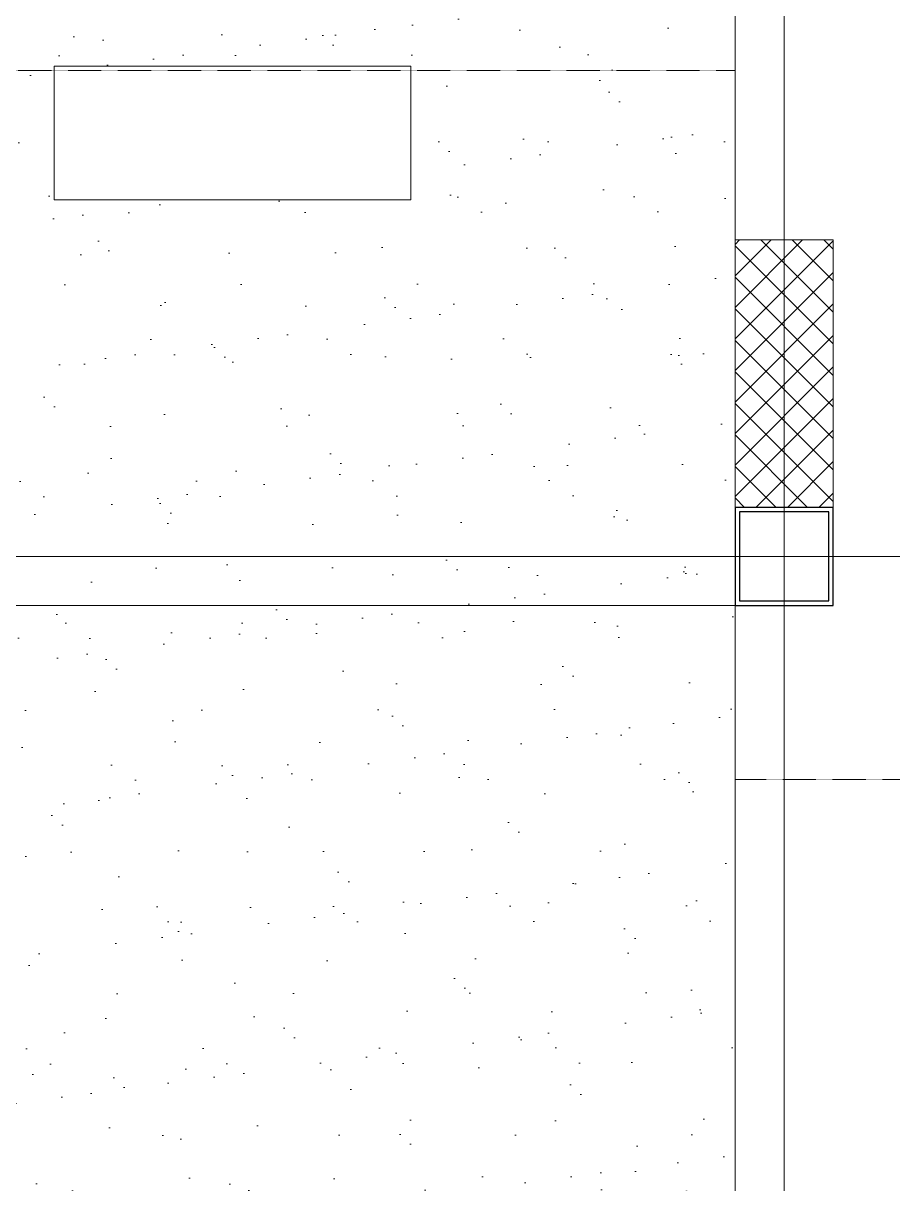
# Model space of a CAD drawing. Header units: millimetres. Extents: x 0 to 71617, y -15450 to 30894.
# Drawn here: x 53500 to 55450, y 15739 to 18343 of the extents above; entities that cross this region are included whole.
import ezdxf

# ---------------------------------------------------------------- set-up
doc = ezdxf.new("R2010")
doc.units = ezdxf.units.MM
doc.linetypes.add('CENTER2', pattern=[1.125, 0.75, -0.125, 0.125, -0.125])
doc.linetypes.add('HIDDEN', pattern=[0.375, 0.25, -0.125])
for name, color, linetype, lineweight in [('A-elevation 0.1(8)', 251, 'Continuous', 9), ('axis', 40, 'CENTER2', 5), ('DIM2', 4, 'Continuous', 5), ('Hatch', 8, 'Continuous', 5), ('LINE-DETAIL-SAKURA', 2, 'Continuous', 30), ('tree', 251, 'Continuous', 0), ('Wall Brick', 5, 'Continuous', 15)]:
    doc.layers.add(name, color=color, linetype=linetype, lineweight=lineweight)
doc.layers.add('COL', color=5, linetype='Continuous')
doc.layers.add('WINDOW-PLAN-PANEL', color=15, linetype='Continuous')

# ---------------------------------------------------------------- blocks, each defined once
blk = doc.blocks.new('GRIDLINE-GF')
at = {"layer": 'axis'}
for p, q in [((32000, -6362.2, -0.1), (32000, 12546.8)), ((48410, 0), (-4020, 0))]:
    blk.add_line(p, q, dxfattribs=at)
blk = doc.blocks.new('2D WALL G.F')
at = {"layer": 'Hatch'}
h = blk.add_hatch(dxfattribs=at)
h.set_pattern_fill('NET', color=256, scale=400, angle=135, style=0)
h.set_pattern_definition([(135, (-2110, -10510), (-35.35534, -35.35534), []), (225, (-2110, -10510), (35.35534, -35.35534), [])])
h.paths.add_polyline_path([(34810, -5790), (34590, -5790), (34590, -6390), (34810, -6390)])
at = {"layer": 'Wall Brick'}
blk.add_lwpolyline([(34810, -5790), (34590, -5790), (34590, -6390), (34810, -6390)], close=True, dxfattribs=at)
blk = doc.blocks.new('LANDSCAPE SITE')
h = blk.add_hatch()
h.set_pattern_fill('AR-SAND', color=256, scale=5, angle=180, style=0)
h.paths.add_polyline_path([(36590, 3790), (36590, 7510), (36690, 7510), (36690, 9490), (34600, 9490), (34600, 3790)])
h.paths.add_polyline_path([(35062.9, 5000), (35062.9, 4700), (35862.9, 4700), (35862.9, 5000)], flags=16)
h.paths.add_polyline_path([(34850, 5400), (34850, 5100), (35650, 5100), (35650, 5400)], flags=16)
h.paths.add_polyline_path([(35062.9, 5800), (35062.9, 5500), (35862.9, 5500), (35862.9, 5800)], flags=16)
h.paths.add_polyline_path([(35062.9, 6200), (35062.9, 5900), (35862.9, 5900), (35862.9, 6200)], flags=16)
h.paths.add_polyline_path([(34850, 6600), (34850, 6300), (35650, 6300), (35650, 6600)], flags=16)
h.paths.add_polyline_path([(34850, 7000), (34850, 6700), (35650, 6700), (35650, 7000)], flags=16)
h.paths.add_polyline_path([(35062, 7400), (35062, 7100), (35862, 7100), (35862, 7400)], flags=16)
h.paths.add_polyline_path([(34850, 7800), (34850, 7500), (35650, 7500), (35650, 7800)], flags=16)
h.paths.add_polyline_path([(35062.9, 8200), (35062.9, 7900), (35862.9, 7900), (35862.9, 8200)], flags=16)
h.paths.add_polyline_path([(34850, 8600), (34850, 8300), (35650, 8300), (35650, 8600)], flags=16)
h.paths.add_polyline_path([(35062.9, 9000), (35062.9, 8700), (35862.9, 8700), (35862.9, 9000)], flags=16)
h.paths.add_polyline_path([(34850, 9400), (34850, 9100), (35650, 9100), (35650, 9400)], flags=16)
h = blk.add_hatch()
h.set_pattern_fill('AR-SAND', color=256, scale=5, angle=180, style=0)
h.paths.add_polyline_path([(34105.2, 730.5), (34600, 730.5), (34600, 3790), (36590, 3790), (36590, 110), (34105.2, 110)])
at = {"elevation": 0}
for points in [[(36590, 3790), (36590, 7510), (36690, 7510), (36690, 9490), (34600, 9490), (34600, 3790)], [(36590, 110), (36590, 3790), (34600, 3790), (34600, 730.5), (34105.2, 730.5), (34105.2, 110)]]:
    blk.add_lwpolyline(points, close=True, dxfattribs=at)
blk = doc.blocks.new('Col-1')
at = {"layer": 'COL'}
for points in [[(-10, -10), (210, -10), (210, 210), (-10, 210)], [(0, 0), (200, 0), (200, 200), (0, 200)]]:
    blk.add_lwpolyline(points, close=True, dxfattribs=at)
blk = doc.blocks.new('COL-GF1')
at = {"layer": 'COL'}
blk.add_blockref('Col-1', (34600, -1300), dxfattribs=at)

msp = doc.modelspace()

# ---------------------------------------------------------------- linework, layer by layer
at = {"layer": 'A-elevation 0.1(8)', "elevation": 0}
msp.add_lwpolyline([(53569.4, 18246.7), (53569.4, 17946.7), (54369.4, 17946.7), (54369.4, 18246.7)], close=True, dxfattribs=at)
at = {"layer": 'WINDOW-PLAN-PANEL', "linetype": 'HIDDEN', "lineweight": 9, "elevation": 0}
msp.add_lwpolyline([(60506.5, 16646.2), (55096.5, 16646.2), (55096.5, 18236.7), (52616.5, 18236.7), (52616.5, 23536.7)], dxfattribs=at)

# ---------------------------------------------------------------- block references
at = {"layer": 'DIM2'}
msp.add_blockref('GRIDLINE-GF', (23206.5, 17146.7, 0), dxfattribs=at)
at = {"layer": 'LINE-DETAIL-SAKURA'}
msp.add_blockref('COL-GF1', (20506.5, 18346.7, 0), dxfattribs=at)
at = {"layer": 'tree'}
msp.add_blockref('LANDSCAPE SITE', (18506.5, 13246.7), dxfattribs=at)
at = {"layer": 'Wall Brick', "color": 1}
msp.add_blockref('2D WALL G.F', (20506.5, 23646.7, 0), dxfattribs=at)

doc.saveas('drawing.dxf')
